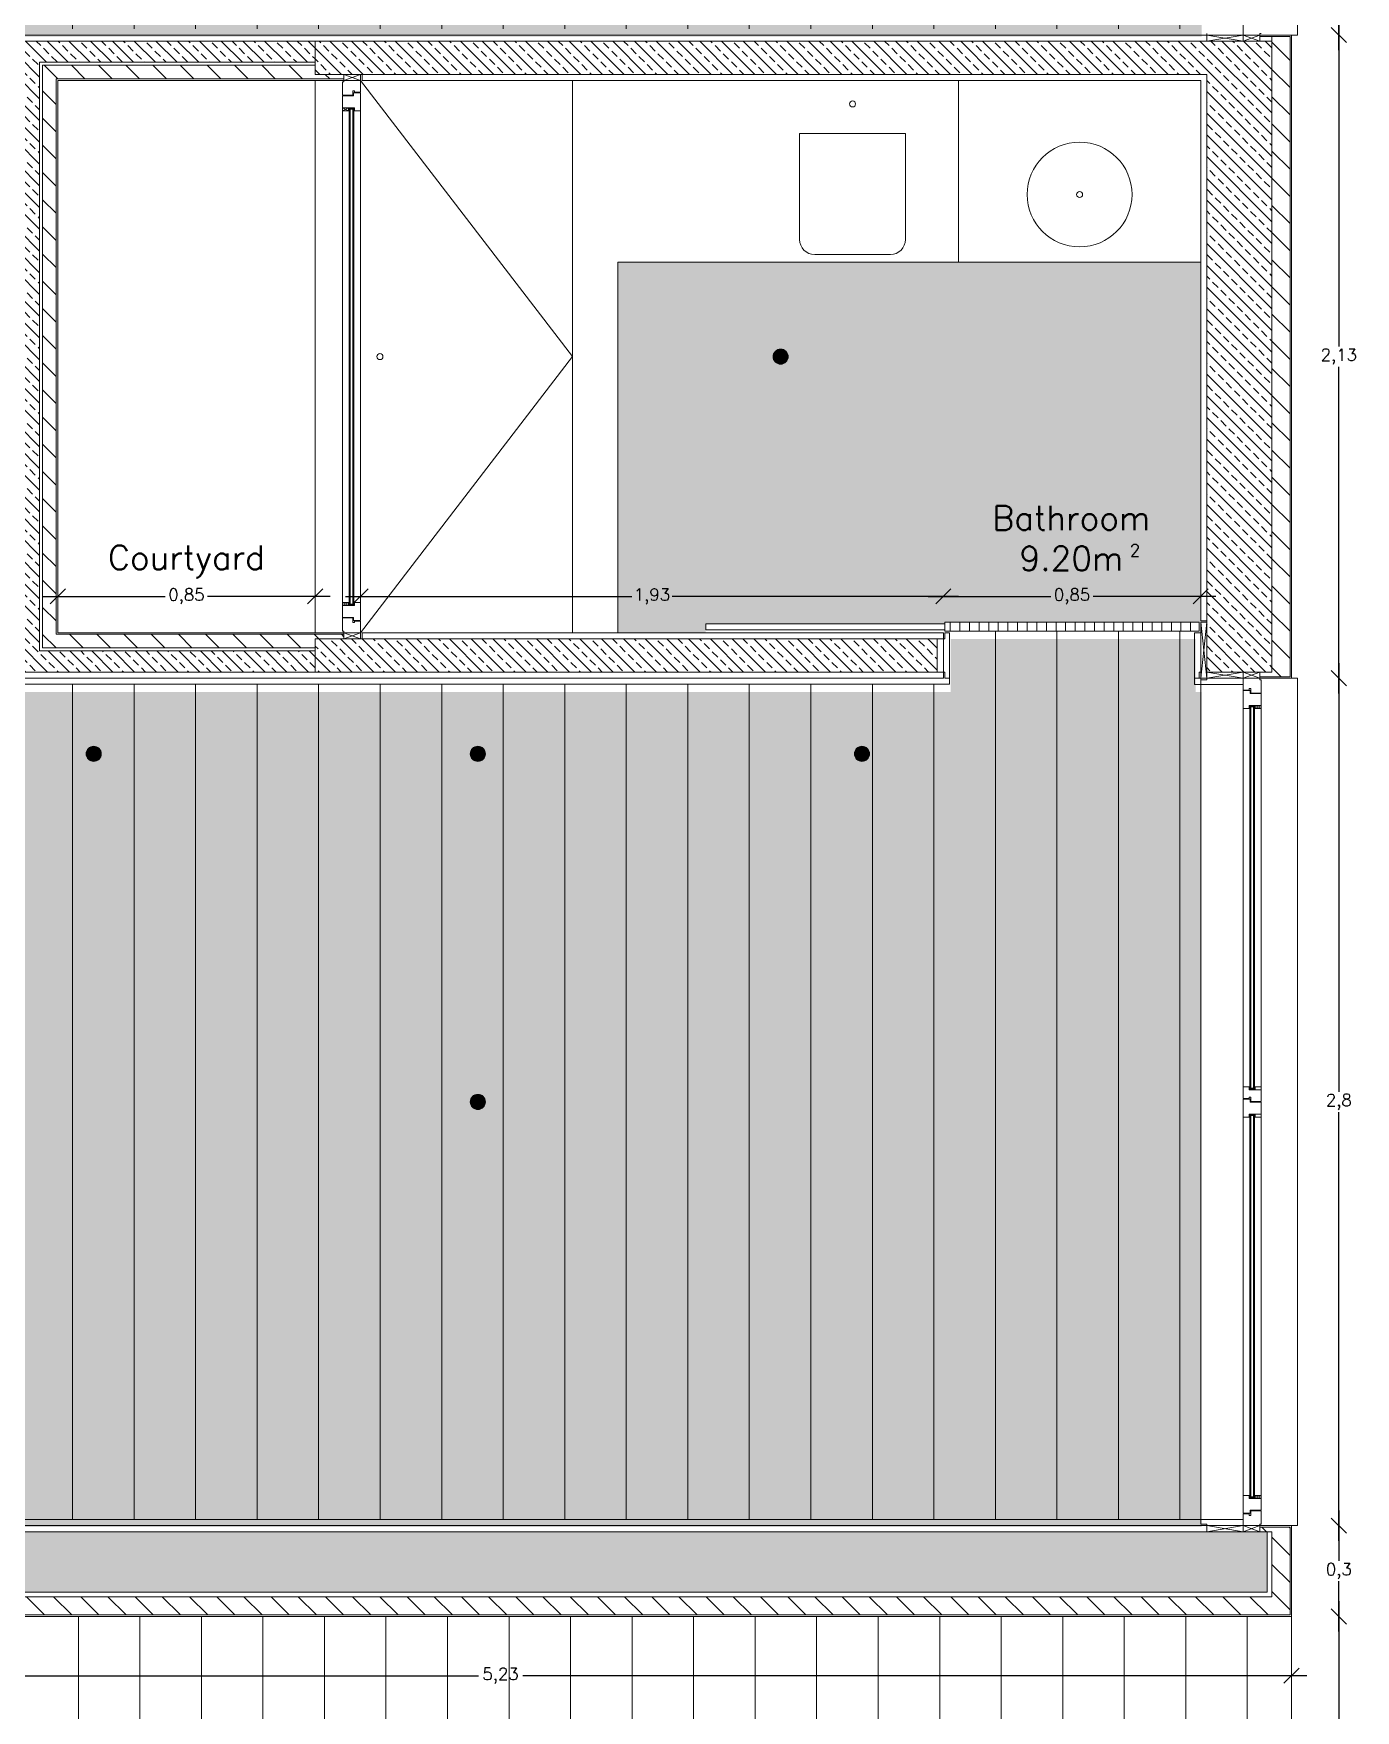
# Model space of a CAD drawing. Header units: inches. Extents: x 23 to 96, y 10 to 141.
# Drawn here: x 66.37 to 70.74, y 41.4 to 46.94 of the extents above; entities that cross this region are included whole.
import ezdxf

# ---------------------------------------------------------------- set-up
doc = ezdxf.new("R2010")
doc.units = ezdxf.units.IN
doc.header["$MEASUREMENT"] = 0
for name, color, linetype, lineweight in [('Cut', 2, 'Continuous', 5), ('Dimensions', 4, 'Continuous', 0), ('Hatch Isolation', 3, 'Continuous', 0), ('Hatch Resistent stratum', 4, 'Continuous', 0), ('Hatch Wood door', 4, 'Continuous', 0), ('Hatch Wood pavement', 254, 'Continuous', 0), ('Legends', 7, 'Continuous', 0), ('Light points', 6, 'Continuous', 0), ('View in second plane', 253, 'Continuous', 0)]:
    doc.layers.add(name, color=color, linetype=linetype, lineweight=lineweight)
doc.layers.add('Hatch solid 1', color=254, linetype='Continuous', lineweight=0, true_color=0xe8e8e8)
doc.layers.add('Hatch solid 2', color=254, linetype='Continuous', lineweight=0, true_color=0xe8e8e8)
doc.styles.add('texto', font='txt.shx')
doc.dimstyles.new('André 1 50', dxfattribs={"dimtxt": 0.04, "dimasz": 0.05, "dimexe": 0.05, "dimexo": 0.05, "dimgap": 0.01, "dimtad": 0, "dimtih": 1, "dimtoh": 1, "dimlfac": -1, "dimzin": 9, "dimtxsty": 'texto', "dimblk": 'OBLIQUE', "dimcen": 0.08, "dimdle": 0.05, "dimse1": 1, "dimse2": 1, "dimazin": 0, "dimtfac": 1, "dimtmove": 0, "dimatfit": 3, "dimldrblk": 'NONE', "dimfxl": 1, "dimarcsym": 0})
pattern_1 = [(315, (-81674.977936, -49956.717895), (0.035921024484, 0.035921024484), []), (315, (-81674.977936, -49956.753817), (0.035921024484, 0.035921024484), [0.0254, -0.0127])]
pattern_2 = [(135, (-81674.977936, -49956.717895), (-0.044901280605, -0.044901280605), [])]

# ---------------------------------------------------------------- blocks, each defined once
blk = doc.blocks.new('_Oblique')
at = {"color": 0, "linetype": 'ByBlock', "lineweight": -2}
blk.add_line((-0.5, -0.5), (0.5, 0.5), dxfattribs=at)
blk = doc.blocks.new('*D14')
at = {"layer": 'DEFPOINTS', "color": 0, "transparency": 16777216}
for p in [(70.5248, 41.7116), (70.5248, 38.7116), (70.681, 38.7116)]:
    blk.add_point(p, dxfattribs=at)
at = {"layer": 'Dimensions', "color": 0, "lineweight": -2, "transparency": 16777216}
for p, q in [((70.681, 41.7616), (70.681, 40.2416)), ((70.681, 38.6616), (70.681, 40.1816))]:
    blk.add_line(p, q, dxfattribs=at)
at = {"layer": 'Dimensions', "color": 0, "lineweight": -2, "transparency": 16777216, "xscale": 0.05, "yscale": 0.05, "zscale": 0.05}
for p, rotation in [((70.681, 41.7116), 90), ((70.681, 38.7116), 270)]:
    blk.add_blockref('_Oblique', p, dxfattribs=dict(at, rotation=rotation))
at = {"layer": 'Dimensions', "color": 0, "transparency": 16777216, "insert": (70.681, 40.2116), "char_height": 0.04, "attachment_point": 5, "style": 'texto'}
blk.add_mtext('3', dxfattribs=at)
blk = doc.blocks.new('_None')
blk = doc.blocks.new('*D15')
at = {"layer": 'DEFPOINTS', "color": 0, "transparency": 16777216}
for p in [(70.5248, 41.7116), (70.681, 41.7116), (70.5248, 38.7116)]:
    blk.add_point(p, dxfattribs=at)
at = {"layer": 'Dimensions', "color": 0, "lineweight": -2, "transparency": 16777216}
for p, q in [((70.681, 41.7616), (70.681, 40.2416)), ((70.681, 38.6616), (70.681, 40.1816))]:
    blk.add_line(p, q, dxfattribs=at)
at = {"layer": 'Dimensions', "color": 0, "lineweight": -2, "transparency": 16777216, "xscale": 0.05, "yscale": 0.05, "zscale": 0.05}
for p, rotation in [((70.681, 41.7116), 90), ((70.681, 38.7116), 270)]:
    blk.add_blockref('_Oblique', p, dxfattribs=dict(at, rotation=rotation))
at = {"layer": 'Dimensions', "color": 0, "transparency": 16777216, "insert": (70.681, 40.2116), "char_height": 0.04, "attachment_point": 5, "style": 'texto'}
blk.add_mtext('3', dxfattribs=at)
blk = doc.blocks.new('*D16')
at = {"layer": 'DEFPOINTS', "color": 0, "transparency": 16777216}
for p in [(70.5248, 42.0116), (70.681, 42.0116), (70.5248, 41.7116)]:
    blk.add_point(p, dxfattribs=at)
at = {"layer": 'Dimensions', "color": 0, "lineweight": -2, "transparency": 16777216}
for p, q in [((70.681, 42.0616), (70.681, 41.8949)), ((70.681, 41.6616), (70.681, 41.8283))]:
    blk.add_line(p, q, dxfattribs=at)
at = {"layer": 'Dimensions', "color": 0, "lineweight": -2, "transparency": 16777216, "xscale": 0.05, "yscale": 0.05, "zscale": 0.05}
for p, rotation in [((70.681, 42.0116), 90), ((70.681, 41.7116), 270)]:
    blk.add_blockref('_Oblique', p, dxfattribs=dict(at, rotation=rotation))
at = {"layer": 'Dimensions', "color": 0, "transparency": 16777216, "insert": (70.681, 41.8616), "char_height": 0.04, "attachment_point": 5, "style": 'texto'}
blk.add_mtext('0,3', dxfattribs=at)
blk = doc.blocks.new('*D3')
at = {"layer": 'DEFPOINTS', "color": 0, "transparency": 16777216}
for p in [(70.5248, 44.8116), (70.681, 44.8116), (70.5048, 42.0116)]:
    blk.add_point(p, dxfattribs=at)
at = {"layer": 'Dimensions', "color": 0, "lineweight": -2, "transparency": 16777216}
for p, q in [((70.681, 44.8616), (70.681, 43.4449)), ((70.681, 41.9616), (70.681, 43.3783))]:
    blk.add_line(p, q, dxfattribs=at)
at = {"layer": 'Dimensions', "color": 0, "lineweight": -2, "transparency": 16777216, "xscale": 0.05, "yscale": 0.05, "zscale": 0.05}
for p, rotation in [((70.681, 44.8116), 90), ((70.681, 42.0116), 270)]:
    blk.add_blockref('_Oblique', p, dxfattribs=dict(at, rotation=rotation))
at = {"layer": 'Dimensions', "color": 0, "transparency": 16777216, "insert": (70.681, 43.4116), "char_height": 0.04, "attachment_point": 5, "style": 'texto'}
blk.add_mtext('2,8', dxfattribs=at)
blk = doc.blocks.new('*D4')
at = {"layer": 'DEFPOINTS', "color": 0, "transparency": 16777216}
for p in [(70.5048, 46.9366), (70.681, 46.9366), (70.5248, 44.8116)]:
    blk.add_point(p, dxfattribs=at)
at = {"layer": 'Dimensions', "color": 0, "lineweight": -2, "transparency": 16777216}
for p, q in [((70.681, 46.9866), (70.681, 45.9074)), ((70.681, 44.7616), (70.681, 45.8408))]:
    blk.add_line(p, q, dxfattribs=at)
at = {"layer": 'Dimensions', "color": 0, "lineweight": -2, "transparency": 16777216, "xscale": 0.05, "yscale": 0.05, "zscale": 0.05}
for p, rotation in [((70.681, 46.9366), 90), ((70.681, 44.8116), 270)]:
    blk.add_blockref('_Oblique', p, dxfattribs=dict(at, rotation=rotation))
at = {"layer": 'Dimensions', "color": 0, "transparency": 16777216, "insert": (70.681, 45.8741), "char_height": 0.04, "attachment_point": 5, "style": 'texto'}
blk.add_mtext('2,13', dxfattribs=at)
blk = doc.blocks.new('*D5')
at = {"layer": 'DEFPOINTS', "color": 0, "transparency": 16777216}
for p in [(70.5048, 49.7866), (70.681, 49.7866), (70.5048, 46.9366)]:
    blk.add_point(p, dxfattribs=at)
at = {"layer": 'Dimensions', "color": 0, "lineweight": -2, "transparency": 16777216}
for p, q in [((70.681, 49.8366), (70.681, 48.3949)), ((70.681, 46.8866), (70.681, 48.3283))]:
    blk.add_line(p, q, dxfattribs=at)
at = {"layer": 'Dimensions', "color": 0, "lineweight": -2, "transparency": 16777216, "xscale": 0.05, "yscale": 0.05, "zscale": 0.05}
for p, rotation in [((70.681, 49.7866), 90), ((70.681, 46.9366), 270)]:
    blk.add_blockref('_Oblique', p, dxfattribs=dict(at, rotation=rotation))
at = {"layer": 'Dimensions', "color": 0, "transparency": 16777216, "insert": (70.681, 48.3616), "char_height": 0.04, "attachment_point": 5, "style": 'texto'}
blk.add_mtext('2,85', dxfattribs=at)
blk = doc.blocks.new('*D31')
at = {"layer": 'DEFPOINTS', "color": 0, "transparency": 16777216}
for p in [(65.2998, 41.7116), (70.5248, 41.7116), (70.5248, 41.5157)]:
    blk.add_point(p, dxfattribs=at)
at = {"layer": 'Dimensions', "color": 0, "lineweight": -2, "transparency": 16777216}
for p, q in [((65.2498, 41.5157), (67.839, 41.5157)), ((70.5748, 41.5157), (67.9856, 41.5157))]:
    blk.add_line(p, q, dxfattribs=at)
at = {"layer": 'Dimensions', "color": 0, "lineweight": -2, "transparency": 16777216, "xscale": 0.05, "yscale": 0.05, "zscale": 0.05, "rotation": 180}
blk.add_blockref('_Oblique', (65.2998, 41.5157), dxfattribs=at)
at = {"layer": 'Dimensions', "color": 0, "lineweight": -2, "transparency": 16777216, "xscale": 0.05, "yscale": 0.05, "zscale": 0.05}
blk.add_blockref('_Oblique', (70.5248, 41.5157), dxfattribs=at)
at = {"layer": 'Dimensions', "color": 0, "transparency": 16777216, "insert": (67.9123, 41.5157), "char_height": 0.04, "attachment_point": 5, "style": 'texto'}
blk.add_mtext('5,23', dxfattribs=at)
blk = doc.blocks.new('*D79')
at = {"layer": 'DEFPOINTS', "color": 0, "transparency": 16777216}
for p in [(67.2998, 45.0818), (66.4498, 44.9616), (67.2998, 44.9616)]:
    blk.add_point(p, dxfattribs=at)
at = {"layer": 'Dimensions', "color": 0, "lineweight": -2, "transparency": 16777216}
for p, q in [((66.3998, 45.0818), (66.8048, 45.0818)), ((67.3498, 45.0818), (66.9448, 45.0818))]:
    blk.add_line(p, q, dxfattribs=at)
at = {"layer": 'Dimensions', "color": 0, "lineweight": -2, "transparency": 16777216, "xscale": 0.05, "yscale": 0.05, "zscale": 0.05, "rotation": 180}
blk.add_blockref('_Oblique', (66.4498, 45.0818), dxfattribs=at)
at = {"layer": 'Dimensions', "color": 0, "lineweight": -2, "transparency": 16777216, "xscale": 0.05, "yscale": 0.05, "zscale": 0.05}
blk.add_blockref('_Oblique', (67.2998, 45.0818), dxfattribs=at)
at = {"layer": 'Dimensions', "color": 0, "transparency": 16777216, "insert": (66.8748, 45.0818), "char_height": 0.04, "attachment_point": 5, "style": 'texto'}
blk.add_mtext('0,85', dxfattribs=at)
blk = doc.blocks.new('*D80')
at = {"layer": 'DEFPOINTS', "color": 0, "transparency": 16777216}
for p in [(69.3748, 45.0818), (67.4498, 44.9616), (69.3748, 44.9616)]:
    blk.add_point(p, dxfattribs=at)
at = {"layer": 'Dimensions', "color": 0, "lineweight": -2, "transparency": 16777216}
for p, q in [((67.3998, 45.0818), (68.3456, 45.0818)), ((69.4248, 45.0818), (68.479, 45.0818))]:
    blk.add_line(p, q, dxfattribs=at)
at = {"layer": 'Dimensions', "color": 0, "lineweight": -2, "transparency": 16777216, "xscale": 0.05, "yscale": 0.05, "zscale": 0.05, "rotation": 180}
blk.add_blockref('_Oblique', (67.4498, 45.0818), dxfattribs=at)
at = {"layer": 'Dimensions', "color": 0, "lineweight": -2, "transparency": 16777216, "xscale": 0.05, "yscale": 0.05, "zscale": 0.05}
blk.add_blockref('_Oblique', (69.3748, 45.0818), dxfattribs=at)
at = {"layer": 'Dimensions', "color": 0, "transparency": 16777216, "insert": (68.4123, 45.0818), "char_height": 0.04, "attachment_point": 5, "style": 'texto'}
blk.add_mtext('1,93', dxfattribs=at)
blk = doc.blocks.new('*D81')
at = {"layer": 'DEFPOINTS', "color": 0, "transparency": 16777216}
for p in [(70.2248, 45.0818), (69.3748, 44.9616), (70.2248, 44.9616)]:
    blk.add_point(p, dxfattribs=at)
at = {"layer": 'Dimensions', "color": 0, "lineweight": -2, "transparency": 16777216}
for p, q in [((69.3248, 45.0818), (69.7298, 45.0818)), ((70.2748, 45.0818), (69.8698, 45.0818))]:
    blk.add_line(p, q, dxfattribs=at)
at = {"layer": 'Dimensions', "color": 0, "lineweight": -2, "transparency": 16777216, "xscale": 0.05, "yscale": 0.05, "zscale": 0.05, "rotation": 180}
blk.add_blockref('_Oblique', (69.3748, 45.0818), dxfattribs=at)
at = {"layer": 'Dimensions', "color": 0, "lineweight": -2, "transparency": 16777216, "xscale": 0.05, "yscale": 0.05, "zscale": 0.05}
blk.add_blockref('_Oblique', (70.2248, 45.0818), dxfattribs=at)
at = {"layer": 'Dimensions', "color": 0, "transparency": 16777216, "insert": (69.7998, 45.0818), "char_height": 0.04, "attachment_point": 5, "style": 'texto'}
blk.add_mtext('0,85', dxfattribs=at)

msp = doc.modelspace()

# ---------------------------------------------------------------- hatches: boundary and pattern name
at = {"layer": 'Hatch Isolation', "ltscale": 0.0125}
h = msp.add_hatch(dxfattribs=at)
h.set_pattern_fill('ANSI31', color=256, scale=0.02, angle=90, style=0)
h.set_pattern_definition(pattern_2)
h.paths.add_polyline_path([(70.5198, 46.9316), (70.4598, 46.9316), (70.4598, 44.8316), (70.4198, 44.8316), (70.4198, 44.8166), (70.5198, 44.8166)])
h = msp.add_hatch(dxfattribs=at)
h.set_pattern_fill('ANSI31', color=256, scale=0.02, angle=90, style=0)
h.set_pattern_definition(pattern_2)
h.paths.add_polyline_path([(67.2998, 46.8366), (66.3998, 46.8366), (66.3998, 44.9116), (67.2998, 44.9116), (67.2998, 44.9416), (67.3948, 44.9416), (67.3948, 44.9566), (66.4448, 44.9566), (66.4448, 46.7916), (67.3948, 46.7916), (67.3948, 46.8066), (67.2998, 46.8066)])
h = msp.add_hatch(dxfattribs=at)
h.set_pattern_fill('ANSI31', color=256, scale=0.02, angle=90, style=0)
h.set_pattern_definition(pattern_2)
h.paths.add_polyline_path([(70.5198, 42.0066), (70.4198, 42.0066), (70.4198, 41.9916), (70.4598, 41.9916), (70.4598, 41.7766), (65.3048, 41.7766), (65.3048, 41.7166), (70.5198, 41.7166)])
at = {"layer": 'Hatch Resistent stratum', "ltscale": 0.05}
h = msp.add_hatch(dxfattribs=at)
h.set_pattern_fill('ANSI33', color=256, scale=0.008, angle=-90, style=0)
h.set_pattern_definition(pattern_1)
h.paths.add_polyline_path([(67.2998, 46.9166), (66.3198, 46.9166), (66.3198, 46.8066), (66.3198, 44.8316), (67.2998, 44.8316), (67.2998, 44.9016), (66.3898, 44.9016), (66.3898, 46.8466), (67.2998, 46.8466)])
h = msp.add_hatch(dxfattribs=at)
h.set_pattern_fill('ANSI33', color=256, scale=0.008, angle=-90, style=0)
h.set_pattern_definition(pattern_1)
h.paths.add_polyline_path([(70.4598, 46.9166), (70.4198, 46.9166), (70.2448, 46.9166), (67.2998, 46.9166), (67.2998, 46.8066), (70.2448, 46.8066), (70.2448, 44.8316), (70.4198, 44.8316), (70.4598, 44.8316)])
h = msp.add_hatch(dxfattribs=at)
h.set_pattern_fill('ANSI33', color=256, scale=0.008, angle=-90, style=0)
h.set_pattern_definition(pattern_1)
h.paths.add_polyline_path([(69.3548, 44.9416), (67.2998, 44.9416), (67.2998, 44.8316), (69.3548, 44.8316)])
h = msp.add_hatch(dxfattribs=at)
h.set_pattern_fill('ANSI33', color=256, scale=0.008, angle=-90, style=0)
h.set_pattern_definition(pattern_1)
h.paths.add_polyline_path([(70.4448, 41.9916), (65.3198, 41.9916), (65.3198, 41.7916), (70.4448, 41.7916)])
at = {"layer": 'Hatch solid 1', "ltscale": 0.02}
h = msp.add_hatch(color=256, dxfattribs=at)
h.paths.add_polyline_path([(70.2284, 49.7413), (66.2884, 49.7413), (66.2884, 49.7613), (65.4734, 49.7613), (65.4734, 46.9313), (70.2284, 46.9313), (70.2284, 46.9317)])
h.paths.add_polyline_path([(70.2284, 44.7659), (70.2084, 44.7659), (70.2084, 44.7863), (70.2084, 44.9413), (69.3984, 44.9413), (69.3984, 44.7863), (69.3984, 44.7663), (66.2884, 44.7663), (66.2884, 44.7863), (65.4734, 44.7863), (65.4734, 42.0067), (70.2284, 42.0067)])
h.paths.add_polyline_path([(70.2284, 54.6663), (65.4734, 54.6663), (65.4734, 51.9113), (66.2884, 51.9113), (66.2884, 51.9313), (70.2284, 51.9313), (70.2284, 51.9317)])
at = {"layer": 'Hatch solid 2', "ltscale": 0.02}
msp.add_hatch(color=256, dxfattribs=at).paths.add_polyline_path([(70.2248, 46.1866), (69.4248, 46.1866), (68.2998, 46.1866), (68.2998, 44.9616), (68.5898, 44.9616), (68.5898, 44.9916), (69.3798, 44.9916), (69.3798, 44.9966), (70.2198, 44.9966), (70.2248, 44.9976)])
at = {"layer": 'Hatch Wood door', "ltscale": 0.02}
h = msp.add_hatch(dxfattribs=at)
h.set_pattern_fill('ANSI31', color=256, scale=0.01, angle=45, style=0)
h.set_pattern_definition([(90, (-81674.977936, -49956.717895), (-0.03175, 0), [])])
h.paths.add_polyline_path([(70.2198, 44.9966), (69.3798, 44.9966), (69.3798, 44.9666), (70.2198, 44.9666)])
at = {"layer": 'Hatch Wood pavement', "ltscale": 0.02}
h = msp.add_hatch(dxfattribs=at)
h.set_pattern_fill('ANSI31', color=256, scale=0.064, angle=45, style=0)
h.set_pattern_definition([(90, (-30.01201, -8.7079), (-0.2032, 0), [])])
edge = h.paths.add_edge_path()
edge.add_line((62.2048, 52.9916), (62.2048, 53.0115))
edge.add_line((62.2048, 53.0115), (62.2048, 53.0116))
edge.add_line((62.2048, 53.0116), (62.2048, 53.0316))
edge.add_line((62.2048, 53.0316), (63.5448, 53.0316))
edge.add_line((63.5448, 53.0316), (63.5448, 52.6912))
edge.add_line((63.5448, 52.6912), (63.5248, 52.6912))
edge.add_line((63.5248, 52.6912), (63.5248, 48.032))
edge.add_line((63.5248, 48.032), (63.5448, 48.032))
edge.add_line((63.5448, 48.032), (63.5448, 44.9616))
edge.add_line((63.5448, 44.9616), (63.5548, 44.9616))
edge.add_line((63.5548, 44.9616), (63.5548, 44.8416))
edge.add_line((63.5548, 44.8416), (64.3448, 44.8416))
edge.add_line((64.3448, 44.8416), (64.3448, 44.9616))
edge.add_line((64.3448, 44.9616), (64.3448, 44.9816))
edge.add_line((64.3448, 44.9816), (65.4798, 44.9816))
edge.add_line((65.4798, 44.9816), (65.4798, 44.9616))
edge.add_line((65.4798, 44.9616), (65.4798, 44.8416))
edge.add_line((65.4798, 44.8416), (66.2698, 44.8416))
edge.add_line((66.2698, 44.8416), (66.2698, 44.9616))
edge.add_line((66.2698, 44.9616), (66.2798, 46.7666))
edge.add_line((66.2798, 46.7666), (65.2798, 46.7666))
edge.add_line((65.2798, 46.7666), (65.2798, 49.9566))
edge.add_line((65.2798, 49.9566), (65.4798, 49.9566))
edge.add_line((65.4798, 49.9566), (65.4798, 49.9366))
edge.add_line((65.4798, 49.9366), (65.4798, 49.8166))
edge.add_line((65.4798, 49.8166), (66.2698, 49.8166))
edge.add_line((66.2698, 49.8166), (66.2698, 49.9566))
edge.add_line((66.2698, 49.9566), (66.2998, 49.9566))
edge.add_line((66.2998, 49.9566), (66.4548, 49.9566))
edge.add_line((66.4548, 49.9566), (66.4548, 50.7666))
edge.add_line((66.4548, 50.7666), (66.2998, 50.7666))
edge.add_line((66.2998, 50.7666), (66.2798, 50.7666))
edge.add_line((66.2798, 50.7666), (66.2798, 51.7866))
edge.add_line((66.2798, 51.7866), (66.2698, 51.7866))
edge.add_line((66.2698, 51.7866), (66.2698, 51.9066))
edge.add_line((66.2698, 51.9066), (65.4798, 51.9066))
edge.add_line((65.4798, 51.9066), (65.4798, 51.7866))
edge.add_line((65.4798, 51.7866), (65.4798, 51.7666))
edge.add_line((65.4798, 51.7666), (65.2798, 51.7666))
edge.add_line((65.2798, 51.7666), (65.2798, 54.693))
edge.add_line((65.2798, 54.693), (62.2448, 54.693))
edge.add_line((62.2448, 54.693), (62.2248, 54.6924))
edge.add_line((62.2248, 54.6924), (62.2248, 54.6916))
edge.add_line((62.2248, 54.6916), (62.1898, 54.6916))
edge.add_line((62.1898, 54.6916), (62.1898, 54.9366))
edge.add_line((62.1898, 54.9366), (62.0898, 54.9366))
edge.add_line((62.0898, 54.9366), (62.0898, 54.8966))
edge.add_line((62.0898, 54.8966), (61.9898, 54.8966))
edge.add_line((61.9898, 54.8966), (61.9898, 54.9066))
edge.add_line((61.9898, 54.9066), (62.0798, 54.9066))
edge.add_line((62.0798, 54.9066), (62.0798, 54.9366))
edge.add_line((62.0798, 54.9366), (61.3598, 54.9366))
edge.add_line((61.3598, 54.9366), (61.3598, 54.6916))
edge.add_line((61.3598, 54.6916), (61.3098, 54.6916))
edge.add_line((61.3098, 54.6916), (61.1398, 54.6916))
edge.add_line((61.1398, 54.6916), (61.0898, 54.6916))
edge.add_line((61.0898, 54.6916), (61.0898, 54.9366))
edge.add_line((61.0898, 54.9366), (60.3698, 54.9366))
edge.add_line((60.3698, 54.9366), (60.3698, 54.9066))
edge.add_line((60.3698, 54.9066), (60.4598, 54.9066))
edge.add_line((60.4598, 54.9066), (60.4598, 54.8966))
edge.add_line((60.4598, 54.8966), (60.3598, 54.8966))
edge.add_line((60.3598, 54.8966), (60.3598, 54.9366))
edge.add_line((60.3598, 54.9366), (60.2598, 54.9366))
edge.add_line((60.2598, 54.9366), (60.2598, 54.6916))
edge.add_line((60.2598, 54.6916), (60.2098, 54.6916))
edge.add_line((60.2098, 54.6916), (57.8248, 54.6916))
edge.add_line((57.8248, 54.6916), (57.6161, 54.6916))
edge.add_line((57.6161, 54.6916), (56.6248, 54.6176))
edge.add_line((56.6248, 54.6176), (52.4598, 54.6916))
edge.add_line((52.4598, 54.6916), (50.2998, 54.6916))
edge.add_line((50.2998, 54.6916), (47.9971, 54.6916))
edge.add_line((47.9971, 54.6916), (47.7449, 54.6916))
edge.add_line((47.7449, 54.6916), (47.2748, 54.6916))
edge.add_line((47.2748, 54.6916), (44.5248, 54.6916))
edge.add_line((44.5248, 54.6916), (44.5248, 54.6912))
edge.add_line((44.5248, 54.6912), (44.5248, 48.0116))
edge.add_line((44.5248, 48.0116), (50.2798, 48.0116))
edge.add_line((50.2798, 48.0116), (50.2798, 53.0316))
edge.add_line((50.2798, 53.0316), (51.4698, 53.0316))
edge.add_line((51.4698, 53.0316), (51.4698, 53.0116))
edge.add_line((51.4698, 53.0116), (51.4698, 52.8566))
edge.add_line((51.4698, 52.8566), (52.2798, 52.8566))
edge.add_line((52.2798, 52.8566), (52.2798, 52.8616))
edge.add_line((52.2798, 52.8616), (52.2798, 53.0116))
edge.add_line((52.2798, 53.0116), (52.2798, 53.032))
edge.add_line((52.2798, 53.032), (52.4698, 53.032))
edge.add_line((52.4698, 53.032), (52.4698, 49.7916))
edge.add_line((52.4698, 49.7916), (52.4498, 49.7916))
edge.add_line((52.4498, 49.7916), (52.2948, 49.7916))
edge.add_line((52.2948, 49.7916), (52.2948, 48.9816))
edge.add_line((52.2948, 48.9816), (52.4702, 48.9816))
edge.add_line((52.4702, 48.9816), (52.4702, 48.8116))
edge.add_line((52.4702, 48.8116), (50.2998, 48.8116))
edge.add_line((50.2998, 48.8116), (50.2896, 48.0116))
edge.add_line((50.2896, 48.0116), (59.8748, 48.0116))
edge.add_line((59.8748, 48.0116), (59.8748, 48.3366))
edge.add_line((59.8748, 48.3366), (59.7689, 48.3366))
edge.add_line((59.7689, 48.3366), (59.6769, 48.3366))
edge.add_arc((59.6869, 48.3366), 0.01, 90, 180, ccw=False)
edge.add_line((59.6869, 48.3466), (59.7509, 48.3466))
edge.add_arc((59.7509, 48.3566), 0.01, 270, 360)
edge.add_line((59.7609, 48.3566), (59.7609, 48.4766))
edge.add_line((59.7609, 48.4766), (59.7509, 48.4766))
edge.add_arc((59.7509, 48.4666), 0.01, 0, 90, ccw=False)
edge.add_line((59.7609, 48.4666), (59.7689, 48.4866))
edge.add_line((59.7689, 48.4866), (59.8748, 48.4866))
edge.add_line((59.8748, 48.4866), (59.8748, 48.7916))
edge.add_line((59.8748, 48.7916), (58.6048, 48.7916))
edge.add_line((58.6048, 48.7916), (58.6048, 48.9816))
edge.add_line((58.6048, 48.9816), (58.6248, 49.2616))
edge.add_line((58.6248, 49.2616), (58.6448, 49.2616))
edge.add_line((58.6448, 49.2616), (61.1048, 49.2616))
edge.add_line((61.1048, 49.2616), (61.1248, 49.2616))
edge.add_line((61.1248, 49.2616), (62.2048, 49.2616))
edge.add_line((62.2048, 49.2616), (62.2048, 52.9916))
h.paths.add_polyline_path([(57.5448, 48.8116), (57.5448, 48.7916), (57.2048, 48.7916), (57.2048, 48.8116), (56.6248, 48.8116), (56.6248, 53.0116), (57.2048, 53.0116), (57.2048, 53.0316), (57.5448, 53.0316), (57.5448, 53.0116)], flags=16)
h = msp.add_hatch(dxfattribs=at)
h.set_pattern_fill('ANSI31', color=256, scale=0.064, angle=45, style=0)
h.set_pattern_definition([(90, (-79643.37506, -49429.11832), (-0.2032, 0), [])])
h.paths.add_polyline_path([(70.2248, 44.7912), (70.2048, 44.7912), (70.2048, 44.8116), (70.2048, 44.9666), (69.3948, 44.9666), (69.3948, 44.8116), (69.3948, 44.7916), (66.2848, 44.7916), (66.2848, 44.8116), (65.4698, 44.8116), (65.4698, 42.032), (70.2248, 42.032)])
h.paths.add_polyline_path([(70.2248, 49.7666), (66.2848, 49.7666), (66.2848, 49.7866), (65.4698, 49.7866), (65.4698, 46.9566), (70.2248, 46.9566), (70.2248, 46.957)])
h.paths.add_polyline_path([(70.2248, 54.6916), (65.4698, 54.6916), (65.4698, 51.9366), (66.2848, 51.9366), (66.2848, 51.9566), (70.2248, 51.9566), (70.2248, 51.957)])
h = msp.add_hatch(dxfattribs=at)
h.set_pattern_fill('ANSI31', color=256, scale=0.064, angle=45, style=0)
h.set_pattern_definition([(90, (2001.59127, 508.12779), (-0.2032, 0), [])])
h.paths.add_polyline_path([(70.5248, 41.7116), (65.2998, 41.7116), (63.5248, 41.7116), (63.2248, 41.7116), (63.2248, 38.7116), (70.5248, 38.7116)])
at = {"layer": 'Light points'}
for points in [[(68.8123, 45.8741, 1), (68.8623, 45.8741, 1)], [(66.5435, 44.5616, 1), (66.5935, 44.5616, 1)], [(67.8123, 44.5616, 1), (67.8623, 44.5616, 1)], [(69.081, 44.5616, 1), (69.131, 44.5616, 1)], [(67.8123, 43.4116, 1), (67.8623, 43.4116, 1)]]:
    msp.add_hatch(color=256, dxfattribs=at).paths.add_polyline_path(points)

# ---------------------------------------------------------------- linework, layer by layer
at = {"layer": 'Cut'}
for p, q in [((70.2448, 46.9366), (65.4498, 46.9366)), ((70.2448, 46.9366), (70.2248, 46.9366)), ((70.2448, 46.942), (70.2448, 46.9166)), ((70.2448, 46.9366), (70.3648, 46.9366)), ((70.3648, 46.9166), (70.2448, 46.9366)), ((70.3648, 46.9366), (70.2448, 46.9166)), ((70.3648, 46.9366), (70.3648, 46.9756)), ((70.4198, 46.9366), (70.3648, 46.9366)), ((70.3648, 46.9366), (70.3648, 46.9166)), ((70.4198, 46.9366), (70.3648, 46.9166)), ((70.4198, 46.9166), (70.3648, 46.9366)), ((70.4198, 46.9416), (70.4198, 46.9366)), ((70.4248, 46.9416), (70.4198, 46.9416)), ((70.5248, 46.9366), (70.4198, 46.9366)), ((70.4198, 46.9366), (70.4198, 46.9166)), ((70.5198, 46.9316), (70.4198, 46.9316)), ((70.4598, 44.8316), (70.4598, 46.9316)), ((70.5198, 46.9316), (70.5198, 44.8166)), ((70.5248, 46.9366), (70.5248, 44.8116)), ((70.2448, 46.9166), (65.4298, 46.9166)), ((67.2998, 46.8066), (67.2998, 46.9166)), ((70.2448, 46.9166), (70.4198, 46.9166)), ((70.4198, 46.9166), (70.4598, 46.9166)), ((66.3898, 46.8466), (66.3898, 44.9016)), ((66.3898, 46.8466), (67.2998, 46.8466)), ((66.3998, 46.8366), (66.3998, 44.9116)), ((66.3998, 46.8366), (67.2998, 46.8366)), ((66.4448, 46.7916), (66.4448, 44.9566)), ((67.3948, 46.7916), (66.4448, 46.7916)), ((66.4498, 46.7866), (66.4498, 44.9616)), ((67.3948, 46.7866), (66.4498, 46.7866)), ((70.2448, 46.8066), (67.2998, 46.8066)), ((67.3898, 46.7376), (67.3898, 46.7816)), ((67.3898, 46.7816), (67.3948, 46.7816)), ((67.3948, 46.7866), (67.3948, 46.8066)), ((67.3948, 46.7866), (67.4498, 46.8066)), ((67.3948, 46.8066), (67.4498, 46.7866)), ((67.3948, 46.7816), (67.3948, 46.7866)), ((67.4498, 46.7866), (67.3948, 46.7866)), ((67.4498, 46.7866), (67.4498, 46.8066)), ((67.4498, 46.7866), (67.4498, 46.7476)), ((67.4548, 46.7866), (67.4548, 46.8066)), ((70.2248, 46.7866), (67.4548, 46.7866)), ((70.2248, 46.7866), (70.2248, 45.0016)), ((70.2448, 46.8066), (70.2448, 44.8266)), ((67.3898, 46.7376), (67.4248, 46.7376)), ((67.3898, 46.6966), (67.3898, 46.7356)), ((67.3898, 46.7356), (67.4268, 46.7356)), ((67.4248, 46.7526), (67.4298, 46.7526)), ((67.4248, 46.7376), (67.4248, 46.7526)), ((67.4268, 46.7356), (67.4268, 46.7456)), ((67.4268, 46.7456), (67.4498, 46.7456)), ((67.4298, 46.7476), (67.4298, 46.7526)), ((67.4298, 46.7476), (67.4498, 46.7476)), ((67.4498, 46.6866), (67.4498, 46.7456)), ((67.4098, 46.6966), (67.3898, 46.6966)), ((67.3898, 46.6966), (67.3898, 46.6866)), ((67.3898, 46.6866), (67.4098, 46.6966)), ((67.4098, 46.6866), (67.3898, 46.6966)), ((67.3898, 46.6866), (67.4098, 46.6866)), ((67.4298, 46.6966), (67.4098, 46.6966)), ((67.4098, 46.6866), (67.4098, 46.6966)), ((67.4278, 46.6946), (67.4118, 46.6946)), ((67.4118, 46.6946), (67.4118, 45.0536)), ((67.4158, 46.6946), (67.4158, 45.0536)), ((67.4158, 46.6916), (67.4238, 46.6916)), ((67.4238, 46.6946), (67.4238, 45.0536)), ((67.4278, 46.6946), (67.4278, 45.0536)), ((67.4298, 46.6966), (67.4298, 46.6866)), ((67.4298, 46.6866), (67.4498, 46.6866)), ((67.3898, 45.0516), (67.3898, 45.0616)), ((67.3898, 45.0616), (67.4098, 45.0616)), ((67.3898, 45.0616), (67.4098, 45.0516)), ((67.4098, 45.0616), (67.3898, 45.0516)), ((67.4098, 45.0516), (67.3898, 45.0516)), ((67.3898, 45.0516), (67.3898, 45.0126)), ((67.4098, 45.0616), (67.4098, 45.0516)), ((67.4298, 45.0516), (67.4098, 45.0516)), ((67.4278, 45.0536), (67.4118, 45.0536)), ((67.4158, 45.0566), (67.4238, 45.0566)), ((67.4298, 45.0516), (67.4298, 45.0616)), ((67.4298, 45.0616), (67.4498, 45.0616)), ((67.4498, 45.0616), (67.4498, 45.0026)), ((67.3898, 45.0126), (67.4268, 45.0126)), ((67.3898, 45.0106), (67.4248, 45.0106)), ((67.3898, 45.0106), (67.3898, 44.9666)), ((67.4248, 45.0106), (67.4248, 44.9956)), ((67.4248, 44.9956), (67.4298, 44.9956)), ((67.4268, 45.0126), (67.4268, 45.0026)), ((67.4268, 45.0026), (67.4498, 45.0026)), ((67.4298, 45.0006), (67.4298, 44.9956)), ((67.4298, 45.0006), (67.4498, 45.0006)), ((67.4498, 44.9616), (67.4498, 45.0006)), ((69.3798, 44.9966), (70.2198, 44.9966)), ((69.3798, 44.9666), (69.3798, 44.9966)), ((70.2198, 44.9666), (70.2198, 44.9966)), ((70.2248, 45.0016), (70.2448, 45.0016)), ((70.2248, 44.9966), (70.2248, 44.9616)), ((70.2448, 44.9966), (70.2248, 44.9966)), ((70.2448, 44.8116), (70.2248, 44.9966)), ((70.2448, 44.9966), (70.2248, 44.8116)), ((66.4448, 44.9566), (67.3948, 44.9566)), ((66.4498, 44.9616), (67.3948, 44.9616)), ((67.2998, 44.9416), (69.3798, 44.9416)), ((67.2998, 44.9416), (67.2998, 44.8316)), ((67.3898, 44.9666), (67.3948, 44.9666)), ((67.3948, 44.9666), (67.3948, 44.9616)), ((67.3948, 44.9616), (67.3948, 44.9416)), ((67.3948, 44.9616), (67.4498, 44.9416)), ((67.3948, 44.9416), (67.4498, 44.9616)), ((67.4498, 44.9616), (67.3948, 44.9616)), ((67.4498, 44.9616), (67.4498, 44.9416)), ((67.4548, 44.9616), (69.3748, 44.9616)), ((67.4548, 44.9616), (67.4548, 44.9416)), ((69.3548, 44.9416), (69.3548, 44.8316)), ((69.3748, 44.9616), (69.3748, 44.8116)), ((69.3798, 44.9416), (69.3748, 44.9416)), ((69.3798, 44.9666), (70.2198, 44.9666)), ((69.3798, 44.9616), (69.3798, 44.9416)), ((69.3948, 44.9616), (69.3798, 44.9616)), ((69.3948, 44.9616), (69.3948, 44.8116)), ((70.2048, 44.9616), (70.2048, 44.8116)), ((70.2048, 44.9616), (70.2248, 44.9616)), ((70.2248, 44.8116), (70.2248, 44.9616)), ((66.3898, 44.9016), (67.2998, 44.9016)), ((66.3998, 44.9116), (67.2998, 44.9116)), ((66.3198, 44.8316), (69.3748, 44.8316)), ((69.3798, 44.8316), (69.3748, 44.8316)), ((69.3798, 44.8316), (69.3798, 44.8116)), ((70.2198, 44.8316), (70.2198, 44.8116)), ((70.2198, 44.8316), (70.2248, 44.8316)), ((70.2448, 44.8062), (70.2448, 44.8316)), ((70.3648, 44.8316), (70.2448, 44.8116)), ((70.3648, 44.8116), (70.2448, 44.8316)), ((70.2448, 44.8316), (70.4198, 44.8316)), ((70.3648, 44.8116), (70.3648, 44.8316)), ((70.4198, 44.8116), (70.3648, 44.8316)), ((70.4198, 44.8316), (70.3648, 44.8116)), ((70.4198, 44.8116), (70.4198, 44.8316)), ((70.4198, 44.8316), (70.4598, 44.8316)), ((66.2998, 44.8116), (69.3748, 44.8116)), ((69.3798, 44.8116), (69.3948, 44.8116)), ((70.2198, 44.8116), (70.2048, 44.8116)), ((70.2448, 44.8116), (70.2248, 44.8116)), ((70.2248, 44.8062), (70.2248, 44.7912)), ((70.2448, 44.8062), (70.2248, 44.8062)), ((70.3648, 44.7912), (70.2248, 44.7912)), ((70.2448, 44.8116), (70.3648, 44.8116)), ((70.4198, 44.8116), (70.3648, 44.8116)), ((70.3648, 44.8116), (70.3648, 44.7726)), ((70.3848, 44.7726), (70.3648, 44.7726)), ((70.3648, 44.7116), (70.3648, 44.7706)), ((70.3878, 44.7706), (70.3648, 44.7706)), ((70.3898, 44.7776), (70.3848, 44.7776)), ((70.3848, 44.7726), (70.3848, 44.7776)), ((70.3878, 44.7606), (70.3878, 44.7706)), ((70.3898, 44.7626), (70.3898, 44.7776)), ((70.5198, 44.8166), (70.4198, 44.8166)), ((70.5248, 44.8116), (70.4198, 44.8116)), ((70.4198, 44.8066), (70.4198, 44.8116)), ((70.4248, 44.8066), (70.4198, 44.8066)), ((70.4248, 44.7626), (70.4248, 44.8066)), ((70.3848, 44.7216), (70.4048, 44.7216)), ((70.3848, 44.7216), (70.3848, 44.7116)), ((70.3868, 43.4536), (70.3868, 44.7196)), ((70.3868, 44.7196), (70.4028, 44.7196)), ((70.4248, 44.7606), (70.3878, 44.7606)), ((70.4248, 44.7626), (70.3898, 44.7626)), ((70.3908, 43.4536), (70.3908, 44.7196)), ((70.3988, 44.7166), (70.3908, 44.7166)), ((70.3988, 43.4536), (70.3988, 44.7196)), ((70.4028, 43.4536), (70.4028, 44.7196)), ((70.4048, 44.7216), (70.4248, 44.7216)), ((70.4048, 44.7116), (70.4048, 44.7216)), ((70.4248, 44.7116), (70.4048, 44.7216)), ((70.4048, 44.7116), (70.4248, 44.7216)), ((70.4248, 44.7216), (70.4248, 44.7606)), ((70.4248, 44.7216), (70.4248, 44.7116)), ((70.3848, 44.7116), (70.3648, 44.7116)), ((70.4248, 44.7116), (70.4048, 44.7116)), ((70.3848, 43.4616), (70.3648, 43.4616)), ((70.3648, 43.4616), (70.3648, 43.4226)), ((70.3848, 43.4516), (70.3848, 43.4616)), ((70.4048, 43.4516), (70.3848, 43.4516)), ((70.3868, 43.4536), (70.4028, 43.4536)), ((70.3988, 43.4566), (70.3908, 43.4566)), ((70.4248, 43.4616), (70.4048, 43.4616)), ((70.4048, 43.4516), (70.4048, 43.4616)), ((70.4048, 43.4516), (70.4248, 43.4516)), ((70.4248, 43.4126), (70.4248, 43.4616)), ((70.3848, 43.4226), (70.3648, 43.4226)), ((70.3648, 43.3616), (70.3648, 43.4206)), ((70.3878, 43.4206), (70.3648, 43.4206)), ((70.3898, 43.4276), (70.3848, 43.4276)), ((70.3848, 43.4226), (70.3848, 43.4276)), ((70.3878, 43.4106), (70.3878, 43.4206)), ((70.4248, 43.4106), (70.3878, 43.4106)), ((70.3898, 43.4126), (70.3898, 43.4276)), ((70.4248, 43.4126), (70.3898, 43.4126)), ((70.4248, 43.3716), (70.4248, 43.4106)), ((70.3848, 43.3616), (70.3648, 43.3616)), ((70.3848, 43.3716), (70.4048, 43.3716)), ((70.3848, 43.3716), (70.3848, 43.3616)), ((70.3868, 42.1036), (70.3868, 43.3696)), ((70.3868, 43.3696), (70.4028, 43.3696)), ((70.3908, 42.1036), (70.3908, 43.3696)), ((70.3988, 43.3666), (70.3908, 43.3666)), ((70.3988, 42.1036), (70.3988, 43.3696)), ((70.4028, 42.1036), (70.4028, 43.3696)), ((70.4048, 43.3716), (70.4248, 43.3716)), ((70.4048, 43.3616), (70.4048, 43.3716)), ((70.4248, 43.3616), (70.4048, 43.3616)), ((70.4248, 43.3716), (70.4248, 43.3616)), ((70.3648, 42.1116), (70.3648, 42.0526)), ((70.3848, 42.1116), (70.3648, 42.1116)), ((70.3848, 42.1016), (70.3848, 42.1116)), ((70.4248, 42.1116), (70.4048, 42.1116)), ((70.4048, 42.1116), (70.4048, 42.1016)), ((70.4248, 42.1116), (70.4048, 42.1016)), ((70.4048, 42.1116), (70.4248, 42.1016)), ((70.4248, 42.1016), (70.4248, 42.1116)), ((70.3848, 42.1016), (70.4048, 42.1016)), ((70.3868, 42.1036), (70.4028, 42.1036)), ((70.4248, 42.0626), (70.3878, 42.0626)), ((70.3878, 42.0626), (70.3878, 42.0526)), ((70.4248, 42.0606), (70.3898, 42.0606)), ((70.3898, 42.0606), (70.3898, 42.0456)), ((70.3988, 42.1066), (70.3908, 42.1066)), ((70.4048, 42.1016), (70.4248, 42.1016)), ((70.4248, 42.1016), (70.4248, 42.0626)), ((70.4248, 42.0606), (70.4248, 42.0166)), ((70.2448, 42.0116), (65.4498, 42.0116)), ((70.3648, 42.032), (70.2248, 42.032)), ((70.2248, 42.032), (70.2248, 42.017)), ((70.2448, 42.017), (70.2248, 42.017)), ((70.2448, 42.017), (70.2448, 41.9916)), ((70.2448, 42.0116), (70.3648, 42.0116)), ((70.3648, 41.9916), (70.2448, 42.0116)), ((70.3648, 42.0116), (70.2448, 41.9916)), ((70.3878, 42.0526), (70.3648, 42.0526)), ((70.3848, 42.0506), (70.3648, 42.0506)), ((70.3648, 42.0116), (70.3648, 42.0506)), ((70.4198, 42.0116), (70.3648, 42.0116)), ((70.3648, 42.0116), (70.3648, 41.9916)), ((70.4198, 42.0116), (70.3648, 41.9916)), ((70.4198, 41.9916), (70.3648, 42.0116)), ((70.3848, 42.0506), (70.3848, 42.0456)), ((70.3898, 42.0456), (70.3848, 42.0456)), ((70.4198, 42.0166), (70.4198, 42.0116)), ((70.4248, 42.0166), (70.4198, 42.0166)), ((70.5248, 42.0116), (70.4198, 42.0116)), ((70.4198, 42.0116), (70.4198, 41.9916)), ((70.5198, 42.0066), (70.4198, 42.0066)), ((70.5198, 42.0066), (70.5198, 41.7166)), ((70.5248, 42.0116), (70.5248, 41.7116)), ((70.4598, 41.9916), (65.2998, 41.9916)), ((70.4448, 41.9916), (70.4448, 41.7916)), ((70.4598, 41.9916), (70.4598, 41.7766)), ((70.4598, 41.7766), (65.3048, 41.7766)), ((70.4448, 41.7916), (65.3198, 41.7916)), ((70.5248, 41.7116), (65.2998, 41.7116)), ((70.5198, 41.7166), (65.3048, 41.7166))]:
    msp.add_line(p, q, dxfattribs=at)
at = {"layer": 'Light points'}
for centre in [(68.8373, 45.8741), (66.5685, 44.5616), (67.8373, 44.5616), (69.106, 44.5616), (67.8373, 43.4116)]:
    msp.add_circle(centre, 0.025, dxfattribs=at)
for p in [(66.5685, 44.5616), (66.5685, 44.5616), (66.5685, 44.5616), (67.8373, 44.5616), (67.8373, 44.5616), (69.106, 44.5616), (69.106, 44.5616)]:
    msp.add_point(p, dxfattribs=at)
at = {"layer": 'View in second plane'}
for p, q in [((70.5448, 49.7866), (70.5448, 46.9366)), ((70.5448, 46.9366), (70.5248, 46.9366)), ((67.2998, 46.7866), (67.2998, 44.9616)), ((67.4498, 46.7866), (68.1498, 45.8741)), ((68.1498, 44.9616), (68.1498, 46.7866)), ((69.4248, 46.1866), (69.4248, 46.7866)), ((67.3898, 46.6866), (67.3898, 45.0616)), ((67.4498, 46.6866), (67.4498, 45.0616)), ((69.2498, 46.6113), (68.8998, 46.6113)), ((68.8998, 46.6113), (68.8998, 46.2613)), ((69.2498, 46.2613), (69.2498, 46.6113)), ((68.9498, 46.2113), (69.1998, 46.2113)), ((68.2998, 44.9616), (68.2998, 46.1866)), ((69.4248, 46.1866), (68.2998, 46.1866)), ((70.2248, 46.1866), (69.4248, 46.1866)), ((68.1498, 45.8741), (67.4498, 44.9616)), ((69.3798, 44.9916), (68.5898, 44.9916)), ((68.5898, 44.9716), (68.5898, 44.9916)), ((69.3798, 44.9716), (68.5898, 44.9716)), ((66.2848, 44.7916), (69.3948, 44.7916)), ((69.3948, 44.8116), (69.3948, 44.7916)), ((70.2048, 44.8116), (70.2048, 44.7912)), ((70.2248, 44.7912), (70.2048, 44.7912)), ((70.2248, 44.8116), (70.2198, 44.8116)), ((70.2248, 44.8062), (70.2248, 44.8116)), ((70.2248, 42.032), (70.2248, 44.7912)), ((70.5448, 44.8116), (70.5248, 44.8116)), ((70.5448, 44.8116), (70.5448, 42.0116)), ((70.5448, 42.2204), (70.5448, 44.8116)), ((70.3648, 43.4616), (70.3648, 44.7116)), ((70.4248, 43.4616), (70.4248, 44.7116)), ((70.3648, 42.1116), (70.3648, 43.3616)), ((70.4248, 42.1116), (70.4248, 43.3616)), ((70.2248, 42.032), (65.4698, 42.032)), ((70.5448, 42.0116), (70.5248, 42.0116)), ((70.5248, 41.7116), (70.5248, 38.7116))]:
    msp.add_line(p, q, dxfattribs=at)
for centre, radius in [((69.0748, 46.709), 0.01), ((69.8248, 46.4097), 0.1731), ((69.8248, 46.4097), 0.01), ((67.5138, 45.8741), 0.01)]:
    msp.add_circle(centre, radius, dxfattribs=at)
for centre, start, end in [((68.9498, 46.2613), 180, 270), ((69.1998, 46.2613), 270, 0)]:
    msp.add_arc(centre, 0.05, start, end, dxfattribs=at)

# ---------------------------------------------------------------- texts
at = {"layer": 'Legends', "width": 8.564103, "style": 'texto'}
for s, insert, char_height, attachment_point in [('Bathroom\\P9.20m', (69.7975, 45.2741), 0.08, 5), ('Courtyard', (66.8749, 45.1969), 0.08, 5), ('2', (70.025, 45.254), 0.04, 3)]:
    msp.add_mtext(s, dxfattribs=dict(at, insert=insert, char_height=char_height, attachment_point=attachment_point))

# ---------------------------------------------------------------- dimensions: what is measured, and where the dimension line sits
at = {"layer": 'Dimensions'}
for base, p1, p2, picture, middle in [((70.681, 49.7866), (70.5048, 46.9366), (70.5048, 49.7866), '*D5', (70.681, 48.3616)), ((70.6810172884, 46.9365927833), (70.5247938138, 44.8115927833), (70.5047938138, 46.9365927833), '*D4', (70.6810172884, 45.8740927833)), ((70.681, 44.8116), (70.5048, 42.0116), (70.5248, 44.8116), '*D3', (70.681, 43.4116)), ((70.681, 42.0116), (70.5248, 41.7116), (70.5248, 42.0116), '*D16', (70.681, 41.8616)), ((70.681, 41.7116), (70.5248, 38.7116), (70.5248, 41.7116), '*D15', (70.681, 40.2116))]:
    dim = msp.add_linear_dim(base=base, p1=p1, p2=p2, angle=90, dimstyle='André 1 50', override={"dimtmove": 1}, dxfattribs=at)
    dim.commit()
    dim.dimension.update_dxf_attribs({"geometry": picture, "text_midpoint": middle})
for base, p1, p2, picture, middle in [((67.2998, 45.0818), (66.4498, 44.9616), (67.2998, 44.9616), '*D79', (66.8748, 45.0818)), ((69.3747938138, 45.0817976039), (67.4497938137, 44.9615927832), (69.3747938138, 44.9615927833), '*D80', (68.4122938138, 45.0817976039)), ((70.2248, 45.0818), (69.3748, 44.9616), (70.2248, 44.9616), '*D81', (69.7998, 45.0818))]:
    dim = msp.add_linear_dim(base=base, p1=p1, p2=p2, dimstyle='André 1 50', dxfattribs=at)
    dim.commit()
    dim.dimension.update_dxf_attribs({"geometry": picture, "text_midpoint": middle})
dim = msp.add_linear_dim(base=(70.681, 38.7116), p1=(70.5248, 41.7116), p2=(70.5248, 38.7116), angle=90, dimstyle='André 1 50', dxfattribs=at)
dim.commit()
dim.dimension.update_dxf_attribs({"geometry": '*D14', "text_midpoint": (70.681, 40.2116)})
dim = msp.add_linear_dim(base=(70.5247938138, 41.5156814922), p1=(65.2997938139, 41.7115927833), p2=(70.5247938138, 41.7115927833), dimstyle='André 1 50', override={"dimtmove": 1}, dxfattribs=at)
dim.commit()
dim.dimension.update_dxf_attribs({"geometry": '*D31', "text_midpoint": (67.9122938138, 41.5156814922)})

doc.saveas('drawing.dxf')
